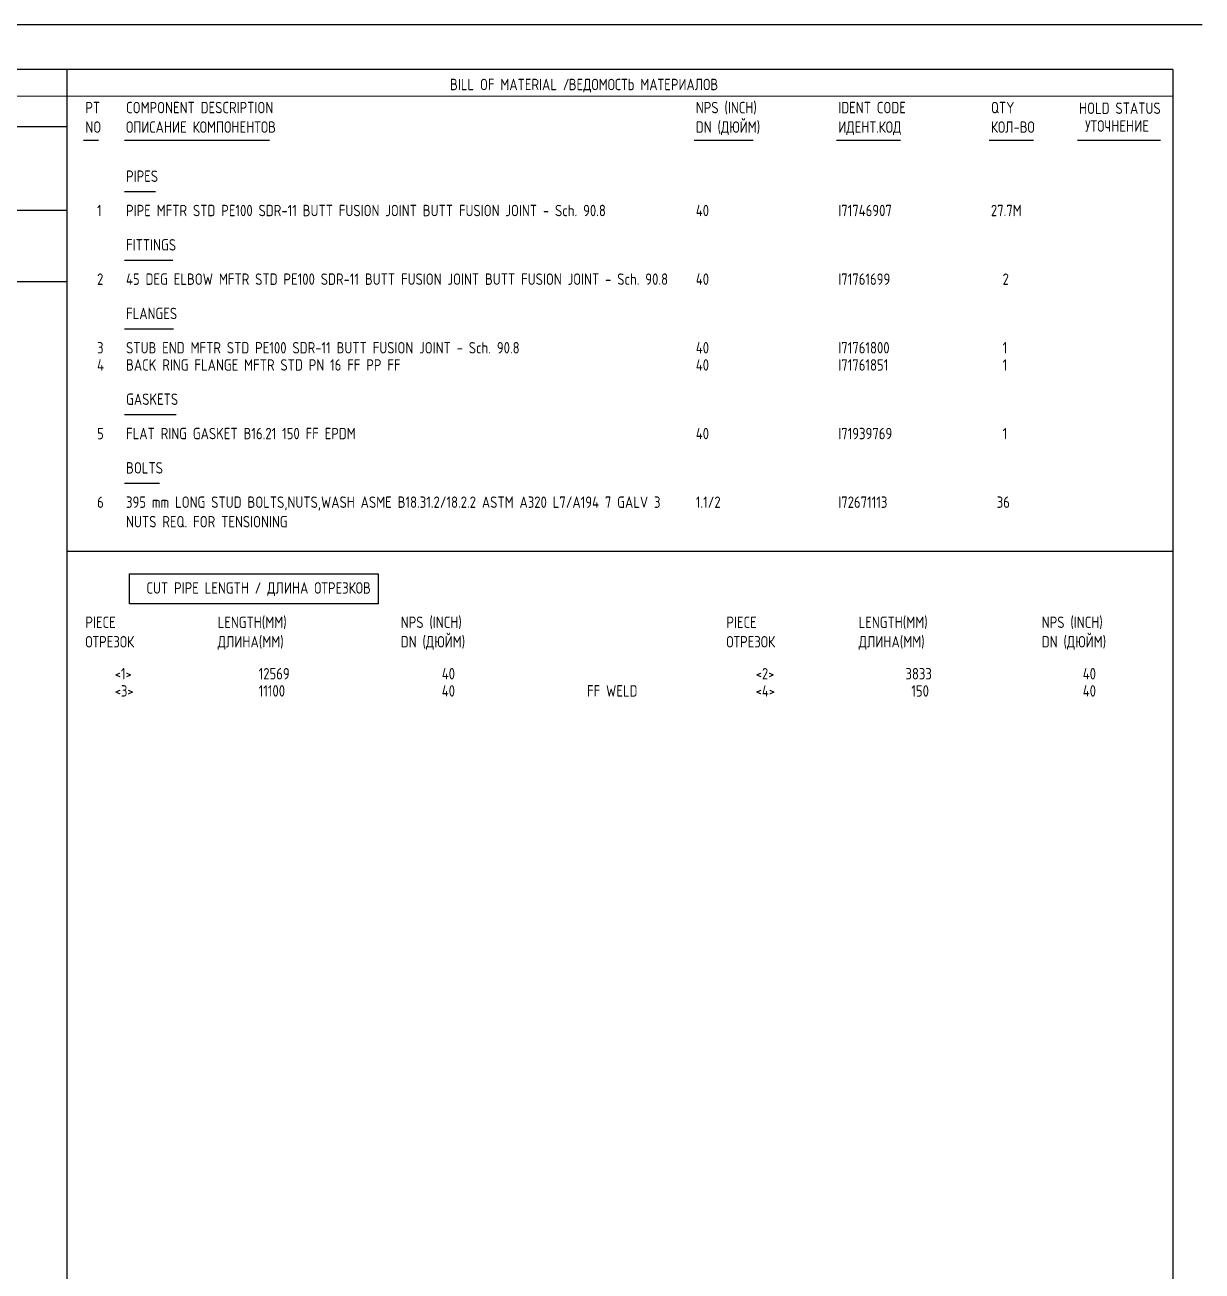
# Model space of a CAD drawing. Extents: x -1005 to 594, y -998 to 420.
# Drawn here: x 395.7 to 594, y 210 to 420 of the extents above; entities that cross this region are included whole.
import ezdxf

# ---------------------------------------------------------------- set-up
doc = ezdxf.new("R2010")
doc.units = 0
doc.styles.add('TTFN17', font='GOST type A')

msp = doc.modelspace()

# ---------------------------------------------------------------- linework, layer by layer
at = {"layer": 'GT_1', "flags": 128}
for points in [[(594, 420), (0, 420)], [(589.1, 412.5), (25.4, 412.5)], [(402.7, 412.5), (402.7, 7.5)], [(589.1, 412.5), (589.1, 7.5)], [(589.1, 408), (162.7, 407.9)], [(190.3, 402.9), (402.7, 402.9)], [(408.046, 400.531), (405.557, 400.531)], [(436.894, 400.531), (412.414, 400.531)], [(518.373, 400.531), (508.414, 400.531)], [(543.202, 400.531), (532.414, 400.531)], [(565.597, 400.531), (558.129, 400.531)], [(587, 400.5), (573, 400.5)], [(417.669, 391.854), (412.414, 391.854)], [(402.7, 388.7), (226.9, 388.7)], [(420.573, 380.289), (412.414, 380.289)], [(402.7, 376.7), (25.4, 376.7)], [(420.713, 368.724), (412.414, 368.724)], [(421.128, 354.269), (412.414, 354.269)], [(418.36, 342.704), (412.414, 342.704)], [(402.7, 331.299), (589, 331.299)], [(413.271, 327.514), (455.204, 327.514), (455.204, 322.466), (413.271, 322.466), (413.271, 327.514)]]:
    msp.add_lwpolyline(points, dxfattribs=at)

# ---------------------------------------------------------------- texts
at = {"layer": 'GT_1', "style": 'TTFN17'}
for s, p in [('BILL OF MATERIAL /', (467.289, 409)), ('ВЕДОМОСТЬ МАТЕРИАЛОВ', (487.289, 409)), ('PT', (405.846, 405.109)), ('COMPONENT DESCRIPTION', (412.703, 405.109)), ('NPS (INCH)', (508.703, 405.109)), ('IDENT CODE', (532.703, 405.109)), ('QTY', (558.417, 405.109)), ('HOLD STATUS', (573.289, 405)), ('NO', (405.846, 401.822)), ('ОПИСАНИЕ КОМПОНЕНТОВ', (412.703, 401.822)), ('DN (ДЮЙМ)', (508.703, 401.822)), ('ИДЕНТ.КОД', (532.703, 401.822)), ('КОЛ-ВО', (558.417, 401.822)), ('УТОЧНЕНИЕ', (574.289, 402)), ('PIPES', (412.703, 393.544)), ('  1', (405.846, 387.762)), ('PIPE MFTR STD PE100 SDR-11 BUTT FUSION JOINT BUTT FUSION JOINT - Sch. 90.8', (412.703, 387.762)), ('40', (508.703, 387.762)), ('I71746907', (532.703, 387.762)), ('27.7M', (558.417, 387.762)), ('FITTINGS', (412.703, 381.98)), ('  2', (405.846, 376.197)), ('45 DEG ELBOW MFTR STD PE100 SDR-11 BUTT FUSION JOINT BUTT FUSION JOINT - Sch. 90.8', (412.703, 376.197)), ('40', (508.703, 376.197)), ('I71761699', (532.703, 376.197)), ('  2', (558.417, 376.197)), ('FLANGES', (412.703, 370.415)), ('  3', (405.846, 364.633)), ('STUB END MFTR STD PE100 SDR-11 BUTT FUSION JOINT - Sch. 90.8', (412.703, 364.633)), ('40', (508.703, 364.633)), ('I71761800', (532.703, 364.633)), ('  1', (558.417, 364.633)), ('  4', (405.846, 361.741)), ('BACK RING FLANGE MFTR STD PN 16 FF PP FF', (412.703, 361.741)), ('40', (508.703, 361.741)), ('I71761851', (532.703, 361.741)), ('  1', (558.417, 361.741)), ('GASKETS', (412.703, 355.959)), ('  5', (405.846, 350.177)), ('FLAT RING GASKET B16.21 150 FF EPDM', (412.703, 350.177)), ('40', (508.703, 350.177)), ('I71939769', (532.703, 350.177)), ('  1', (558.417, 350.177)), ('BOLTS', (412.703, 344.395)), ('  6', (405.846, 338.612)), ('395 mm LONG STUD BOLTS,NUTS,WASH ASME B18.31.2/18.2.2 ASTM A320 L7/A194 7 GALV 3', (412.703, 338.612)), ('1.1/2', (508.703, 338.612)), ('I72671113', (532.703, 338.612)), (' 36', (558.417, 338.612)), ('NUTS REQ. FOR TENSIONING', (412.703, 335.326)), ('CUT PIPE LENGTH / ДЛИНА ОТРЕЗКОВ', (416.132, 324.156)), ('PIECE', (405.846, 318.374)), ('LENGTH(MM)', (428.132, 318.374)), ('NPS (INCH)', (458.989, 318.374)), ('PIECE', (513.846, 318.374)), ('LENGTH(MM)', (536.132, 318.374)), ('NPS (INCH)', (566.989, 318.374)), ('ДЛИНА(MM)', (428.132, 315.087)), ('DN (ДЮЙМ)', (458.989, 315.087)), ('ДЛИНА(MM)', (536.132, 315.087)), ('DN (ДЮЙМ)', (566.989, 315.087)), ('ОТРЕЗОК', (405.846, 315.087)), ('ОТРЕЗОК', (513.846, 315.087)), ('     <1>', (405.846, 309.701)), ('       12569', (428.132, 309.701)), ('       40', (458.989, 309.701)), ('     <2>', (513.846, 309.701)), ('        3833', (536.132, 309.701)), ('       40', (566.989, 309.701)), ('     <3>', (405.846, 306.81)), ('       11100', (428.132, 306.81)), ('       40', (458.989, 306.81)), ('    FF WELD', (486.417, 306.81)), ('     <4>', (513.846, 306.81)), ('         150', (536.132, 306.81)), ('       40', (566.989, 306.81))]:
    msp.add_text(s, height=1.925, dxfattribs=at).set_placement(p)

doc.saveas('drawing.dxf')
